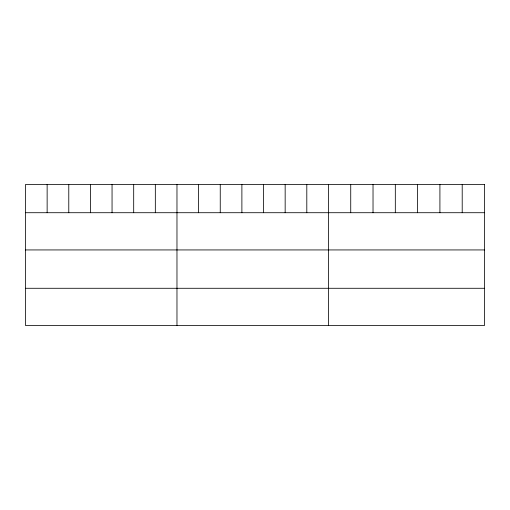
<?xml version="1.0" encoding="UTF-8"?>
<svg xmlns="http://www.w3.org/2000/svg" width="510" height="510" viewBox="0 0 510 510"><rect width="100%" height="100%" fill="white"/><g stroke="black" fill="none" stroke-linecap="round" stroke-linejoin="round"><path stroke-width="0.76" d="M25.5 212.715L484.5 212.715M25.5 249.938L484.5 249.938M25.5 288.284L484.5 288.284M462.207 184.492L462.207 212.715M439.913 184.492L439.913 212.715M417.62 184.492L417.62 212.715M395.32 184.492L395.32 212.715M373.027 184.492L373.027 212.715M350.733 184.492L350.733 212.715M328.44 184.492L328.44 325.507M306.803 184.492L306.803 212.715M285.16 184.492L285.16 212.715M263.523 184.492L263.523 212.715M241.887 184.492L241.887 212.715M220.25 184.492L220.25 212.715M198.607 184.492L198.607 212.715M176.97 184.492L176.97 325.507M155.333 184.492L155.333 212.715M133.69 184.492L133.69 212.715M112.053 184.492L112.053 212.715M90.417 184.492L90.417 212.715M68.78 184.492L68.78 212.715M47.137 184.492L47.137 212.715M484.5 184.492L25.5 184.492L25.5 325.507L484.5 325.507L484.5 184.492"/></g></svg>
